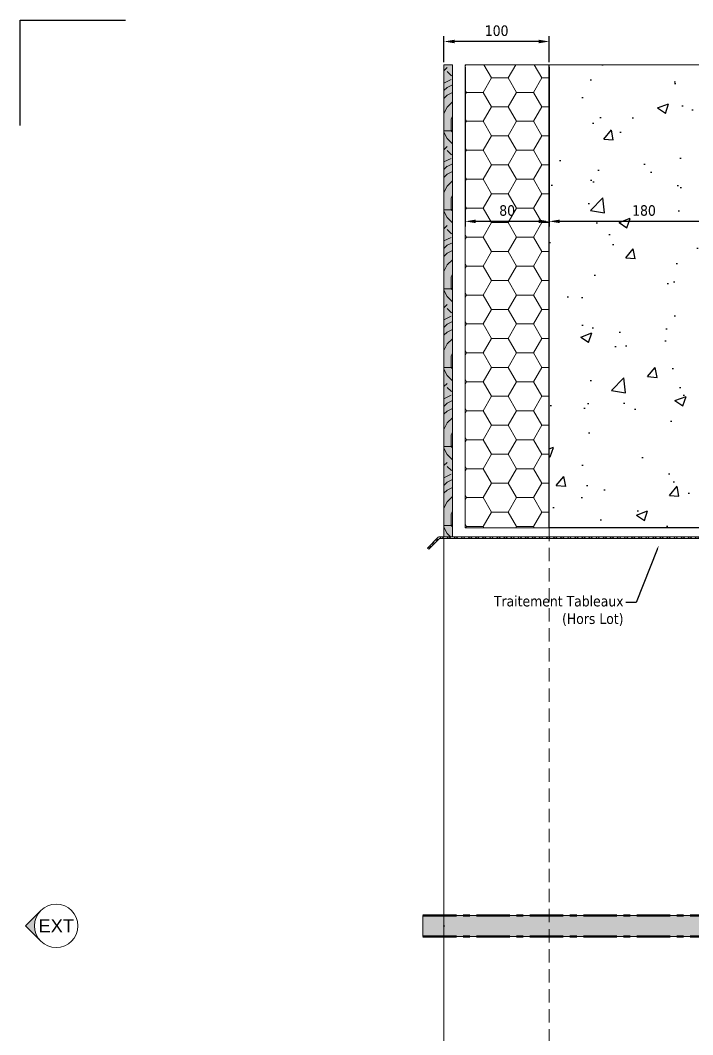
# Model space of a CAD drawing. Header units: millimetres. Extents: x -20000 to 230000, y -17405 to 24510.
# Drawn here: x 94318 to 94956, y -4327 to -3364 of the extents above; entities that cross this region are included whole.
import ezdxf
from ezdxf import colors
from ezdxf.entities.mleader import LeaderData, LeaderLine
from ezdxf.math import Vec2, Vec3

# ---------------------------------------------------------------- set-up
doc = ezdxf.new("R2010")
doc.units = ezdxf.units.MM
doc.header["$PDMODE"] = 35
doc.header["$PDSIZE"] = 0.5
doc.linetypes.add('AXES', pattern=[50.800000000000004, 31.75, -6.35, 6.35, -6.35])
doc.linetypes.add('CACHE', pattern=[9.524999999999999, 6.35, -3.175])
doc.layers.get('0').update_dxf_attribs({"lineweight": 13})
doc.layers.get('Defpoints').update_dxf_attribs({"true_color": 0xc2a584})
doc.layers.add('0 - Invisible', color=43, linetype='Continuous', lineweight=0, plot=False)
doc.layers.add('Intouchable', color=252, linetype='Continuous', lineweight=13, plot=False)
for name, color, linetype, lineweight in [('1 - Aluminium', 150, 'Continuous', 13), ('1 - Axe', 1, 'AXES', 0), ('1 - BETON', 251, 'Continuous', 25), ('1 - Bois', 44, 'Continuous', 13), ('1 - Cotation', 32, 'Continuous', 13), ('1 - INTERROMPU', 253, 'CACHE', 13), ('1 - Isolant', 132, 'Continuous', 13), ('1 - Texte', 7, 'Continuous', 13)]:
    doc.layers.add(name, color=color, linetype=linetype, lineweight=lineweight)
doc.layers.add('1 - Cache', color=7, linetype='Continuous', lineweight=0, true_color=0xffffff)
doc.styles.get("Standard").update_dxf_attribs({"font": 'ARIALUNI.TTF'})
doc.styles.add('Texte Poralu', font='tahomabd.ttf')
doc.dimstyles.new('30 - 1000', dxfattribs={"dimtxt": 10, "dimasz": 10, "dimexe": 5, "dimexo": 2.5, "dimgap": 5, "dimtad": 1, "dimdec": 1, "dimtxsty": 'Texte Poralu', "dimcen": 5, "dimazin": 0, "dimtfac": 1, "dimtdec": 1, "dimtmove": 0, "dimatfit": 3, "dimfxl": 1, "dimarcsym": 0})

# ---------------------------------------------------------------- blocks, each defined once
blk = doc.blocks.new('Cadre centrage dessin')
at = {"layer": 'Defpoints'}
for p, q in [((-682.5, 906.5000000000127), (-582.5, 906.5000000000127)), ((-682.5, 806.5000000000127), (-682.5, 906.5000000000127))]:
    blk.add_line(p, q, dxfattribs=at)
blk = doc.blocks.new('*U797')
at = {"layer": '1 - Isolant'}
h = blk.add_hatch(dxfattribs=at)
h.set_pattern_fill('HONEY', color=256, scale=5, style=0)
h.set_pattern_definition([(0, (-80.00000000000003, 279.9999999999841), (23.8125, 13.748153225), [15.875, -31.75]), (120, (-80.00000000000003, 279.9999999999841), (-23.81249994797095, 13.74815331511695), [15.87499999999995, -31.7499999999999]), (59.99999999999999, (-80.00000000000003, 279.9999999999841), (5.202904551637744e-08, 27.49630654011694), [-31.75, 15.875])])
h.paths.add_polyline_path([(-80, 439.999999999985), (2.694133978409138e-14, 439.999999999985), (1.77635683940025e-15, -9.094947017729282e-13), (-80.00000000000003, -9.094947017729282e-13)])
at = {"layer": '0 - Invisible'}
blk.add_lwpolyline([(-80, 439.999999999985), (2.694133978409138e-14, 439.999999999985)], dxfattribs=at)
at = {"layer": '1 - Isolant'}
blk.add_lwpolyline([(2.694133978409138e-14, 439.999999999985), (0, 0), (0, 0), (1.77635683940025e-15, -9.094947017729282e-13), (-80.00000000000003, -9.094947017729282e-13), (-80, 439.999999999985)], dxfattribs=at)
blk = doc.blocks.new('*U1269')
at = {"layer": '1 - BETON'}
h = blk.add_hatch(dxfattribs=at)
h.set_pattern_fill('CONCRETE', color=256, scale=15, style=0, pattern_type=2)
h.set_pattern_definition([(49.99999999999999, (120.0000000000149, 39.99999999998589), (107.589027390113, -9.412820247389266), [11.25, -123.75]), (355, (120.0000000000149, 39.99999999998589), (-20.81270004195, 112.8288200550018), [9, -99]), (100.4514, (128.965752000015, 39.21559899998589), (86.77640725710323, 103.415931309143), [9.5610285, -105.1713168]), (46.18420000000002, (120.0000000000149, 69.99999999998589), (160.0861572938467, -24.82785214935271), [16.87499999999984, -185.6249999999987]), (96.6356, (133.340511750015, 67.93100394998588), (140.1994058323055, 146.1176806350663), [14.3415432, -157.75695]), (351.1842, (120.0000000000149, 69.99999999998589), (140.1992917700441, 146.1177901387987), [13.5, -148.5]), (21, (135.0000000000149, 62.49999999998589), (89.53605781776925, -60.39283359980082), [11.25, -123.75]), (326.0000000000001, (135.0000000000149, 62.49999999998589), (36.49729978823726, 108.772506757028), [9, -99]), (71.4514, (142.461334950015, 57.4672590999859), (126.0333942872235, 48.37957450649286), [9.5610285, -105.1713168]), (37.50000000000001, (120.0000000000149, 39.99999999998589), (1.8239782975936, 49.93407807469672), [0, -97.8, 0, -100.5, 0, -99.375]), (7.499999999999999, (120.0000000000149, 39.99999999998589), (39.46043061632229, 59.16175678235403), [0, -57.3, 0, -95.55, 0, -37.875]), (327.5, (86.55000000001496, 39.99999999998589), (80.07336542586135, -3.383230760156963), [0, -37.5, 0, -117, 0, -155.25]), (317.5, (71.55000000001498, 39.99999999998589), (87.47792540135794, 15.01574734984766), [0, -48.75, 0, -77.69999999999999, 0, -110.25])])
h.paths.add_polyline_path([(400, 340.0000000000009), (300.000000000015, 439.9999999999859), (-180, 439.9999999999859), (-180, 0), (0, 0), (0, 340.0000000000009)])
at = {"layer": '0 - Invisible'}
blk.add_lwpolyline([(400, 340.0000000000009), (300.000000000015, 439.9999999999859), (-180, 439.9999999999859)], dxfattribs=at)
at = {"layer": '1 - BETON'}
blk.add_lwpolyline([(400, 340.0000000000009), (0, 340.0000000000009), (0, 0), (-180, 0), (-180, 439.9999999999859)], dxfattribs=at)
blk = doc.blocks.new('*U198')
h = blk.add_hatch(color=256)
edge = h.paths.add_edge_path()
edge.add_line((-29.16815472393788, 0), (-14.58407736197061, -14.58407736196894))
edge.add_arc((1.326938559031987e-11, 1.103117597267556e-11), 20.62500000001327, 180.0000000000306, 224.9999999999923, ccw=False)
edge.add_arc((8.125056183416746e-12, -8.900435943814955e-12), 20.62500000000813, 135.0000000000017, 179.9999999999753, ccw=False)
edge.add_line((-14.58407736197061, 14.58407736196894), (-29.16815472393788, 0))
for p, q in [((-14.58407736197061, 14.58407736196894), (-29.16815472393787, 0.001705469134321902)), ((-29.16815472393787, 0.001705469134321902), (-14.58407736196841, -14.58407736197114))]:
    blk.add_line(p, q)
blk.add_circle((0, 0), 20.625)
at = {"insert": (0, 0), "char_height": 12.5, "attachment_point": 5}
blk.add_mtext('EXT', dxfattribs=at)
blk = doc.blocks.new('*D1258')
at = {"layer": 'Defpoints', "color": 0, "lineweight": -2, "transparency": 16777216}
for p, q in [((94820.00002455694, -3408.168358777197), (94820.00002455694, -3559.494146561032)), ((95000.00002455676, -3508.1683587772), (95000.00002455676, -3559.494146561032)), ((94990.00002455676, -3554.494146561032), (94830.00002455694, -3554.494146561032))]:
    blk.add_line(p, q, dxfattribs=at)
at = {"layer": 'Defpoints', "color": 0, "transparency": 16777216}
for p in [(94820.00002455694, -3405.668358777197), (95000.00002455676, -3505.6683587772), (94820.00002455694, -3554.494146561032)]:
    blk.add_point(p, dxfattribs=at)
for points in [[(94830.00002455694, -3552.827479894365), (94830.00002455694, -3556.160813227698), (94820.00002455694, -3554.494146561032)], [(94990.00002455676, -3552.827479894365), (94990.00002455676, -3556.160813227698), (95000.00002455676, -3554.494146561032)]]:
    blk.add_solid(points, dxfattribs=at)
at = {"layer": 'Defpoints', "color": 0, "transparency": 16777216, "insert": (94910.00002455685, -3544.265805392462), "char_height": 10, "attachment_point": 5, "style": 'Texte Poralu'}
blk.add_mtext('180', dxfattribs=at)
blk = doc.blocks.new('*D1260')
at = {"layer": 'Defpoints', "color": 0, "lineweight": -2, "transparency": 16777216}
for p, q in [((94740.00002455694, -3408.168358777198), (94740.00002455694, -3559.494146561047)), ((94820.00002455694, -3408.168358777198), (94820.00002455694, -3559.494146561047)), ((94810.00002455694, -3554.494146561047), (94750.00002455694, -3554.494146561047))]:
    blk.add_line(p, q, dxfattribs=at)
at = {"layer": 'Defpoints', "color": 0, "transparency": 16777216}
for p in [(94740.00002455694, -3405.668358777198), (94820.00002455694, -3405.668358777198), (94740.00002455694, -3554.494146561047)]:
    blk.add_point(p, dxfattribs=at)
for points in [[(94750.00002455694, -3552.82747989438), (94750.00002455694, -3556.160813227713), (94740.00002455694, -3554.494146561047)], [(94810.00002455694, -3552.82747989438), (94810.00002455694, -3556.160813227713), (94820.00002455694, -3554.494146561047)]]:
    blk.add_solid(points, dxfattribs=at)
at = {"layer": 'Defpoints', "color": 0, "transparency": 16777216, "insert": (94780.00002455694, -3544.265805392477), "char_height": 10, "attachment_point": 5, "style": 'Texte Poralu'}
blk.add_mtext('80', dxfattribs=at)
blk = doc.blocks.new('*D1256')
at = {"layer": '1 - Cotation', "color": 0, "lineweight": -2, "transparency": 16777216}
for p, q in [((94720.00002455694, -3403.168358777197), (94720.00002455694, -3378.661234650936)), ((94820.00002455694, -3403.168358777199), (94820.00002455694, -3378.661234650936)), ((94810.00002455694, -3383.661234650936), (94730.00002455694, -3383.661234650936))]:
    blk.add_line(p, q, dxfattribs=at)
at = {"layer": '1 - Cotation', "color": 0, "transparency": 16777216}
for points in [[(94730.00002455694, -3381.994567984269), (94730.00002455694, -3385.327901317602), (94720.00002455694, -3383.661234650936)], [(94810.00002455694, -3381.994567984269), (94810.00002455694, -3385.327901317602), (94820.00002455694, -3383.661234650936)]]:
    blk.add_solid(points, dxfattribs=at)
at = {"layer": 'Defpoints', "color": 0, "transparency": 16777216}
for p in [(94720.00002455694, -3383.661234650936), (94720.00002455694, -3405.668358777197), (94820.00002455694, -3405.668358777199)]:
    blk.add_point(p, dxfattribs=at)
at = {"layer": '1 - Cotation', "color": 0, "transparency": 16777216, "insert": (94770.00002455694, -3373.456399190895), "char_height": 10, "attachment_point": 5, "style": 'Texte Poralu'}
blk.add_mtext('100', dxfattribs=at)
blk = doc.blocks.new('*U839')
at = {"layer": '1 - Cache'}
blk.add_hatch(color=256, dxfattribs=at).paths.add_polyline_path([(-20, -10), (419.999999999899, -10), (419.999999999899, 10), (-20, 10)])
at = {"layer": '0 - Invisible'}
blk.add_lwpolyline([(-20, -10), (419.999999999899, -10), (419.999999999899, 10), (-20, 10)], close=True, dxfattribs=at)
for p in [(0, 0), (399.999999999899, 0)]:
    blk.add_point(p, dxfattribs=at)
at = {"layer": '1 - Axe', "lineweight": 50}
for p, q in [((-20, 10), (419.999999999899, 10)), ((-20, -10), (419.999999999899, -10))]:
    blk.add_line(p, q, dxfattribs=at)
blk = doc.blocks.new('*U831')
at = {"layer": '1 - Aluminium'}
h = blk.add_hatch(dxfattribs=at)
h.set_pattern_fill('ANSI32', color=256, scale=0.5, angle=90, style=0)
h.set_pattern_definition([(135, (-295.6066017177927, -10.16726188958273), (-3.367596045400933, -3.367596045400933), []), (135, (-295.6066017177927, -7.922196889579936), (-3.367596045400933, -3.367596045400933), [])])
edge = h.paths.add_edge_path()
edge.add_line((0, 1.5), (0, 0))
edge.add_line((0, 0), (-284.3786796564291, 0))
edge.add_line((-284.3786796564291, 0), (-294.5459415460118, -10.16726188958273))
edge.add_line((-294.5459415460118, -10.16726188958273), (-295.6066017177927, -9.106601717801821))
edge.add_line((-295.6066017177927, -9.106601717801821), (-285.43933982821, 1.06066017178091))
edge.add_arc((-284.378679656431, -7.696066006701585e-13), 1.500000000000757, 89.99999999992838, 134.9999999999286, ccw=False)
edge.add_line((-284.3786796564291, 1.5), (0, 1.5))
blk.add_lwpolyline([(0, 1.5), (0, 0), (0, 0, -0.414213562373095), (0, 0), (-284.3786796564291, 0), (-294.5459415460118, -10.16726188958273), (-295.6066017177927, -9.106601717801821), (-285.43933982821, 1.06066017178091, -0.198912367379658), (-284.3786796564291, 1.5), (0, 1.5)], format="xyb", close=True, dxfattribs=at)
blk = doc.blocks.new('*U832')
at = {"layer": '1 - Bois'}
h = blk.add_hatch(dxfattribs=at)
h.set_pattern_fill('352', color=256, scale=75, style=0, pattern_type=2)
h.set_pattern_definition([(0, (449.7499999999858, -17), (75, 75), [22.5, -52.5]), (0, (449.7499999999858, -13.25), (75, 75), [22.5, -52.5]), (0, (453.4999999999858, -5.75), (75, 75), [15, -60]), (0, (457.2499999999858, 1.75), (75, 75), [11.25, -63.75]), (0, (457.2499999999858, 9.25), (75, 75), [7.5, -67.5]), (0, (438.4999999999858, 16.75), (75, 75), [3.75, -18.75, 3.75, -48.75]), (0, (449.7499999999858, 20.5), (75, 75), [3.75, -30, 11.25, -30]), (0, (464.7499999999858, 24.25), (75, 75), [3.75, -3.75, 3.75, -63.75]), (0, (460.9999999999858, 28), (75, 75), [3.75, -71.25]), (0, (457.2499999999858, 35.5), (75, 75), [11.25, -63.75]), (0, (457.2499999999858, 43), (75, 75), [15, -60]), (0, (453.4999999999858, 50.5), (75, 75), [18.75, -22.5, 3.75, -30]), (90, (423.4999999999858, 5.5), (-74.99999999999999, 75), [3.75, -7.5, 18.75, -45]), (90, (427.2499999999858, 13), (-74.99999999999999, 75), [3.75, -3.75, 11.25, -56.25]), (90, (430.9999999999858, 43), (-74.99999999999999, 75), [7.5, -67.5]), (90, (434.7499999999858, 13), (-74.99999999999999, 75), [15, -22.5, 3.75, -33.75]), (90, (438.4999999999858, 54.25), (-74.99999999999999, 75), [3.75, -71.25]), (90, (442.2499999999858, 16.75), (-74.99999999999999, 75), [11.25, -63.75]), (90, (449.7499999999858, 20.5), (-74.99999999999999, 75), [7.5, -67.5]), (90, (457.2499999999858, 20.5), (-74.99999999999999, 75), [3.75, -11.25, 11.25, -48.75]), (90, (460.9999999999858, 24.25), (-74.99999999999999, 75), [3.75, -71.25]), (90, (464.7499999999858, 9.25), (-74.99999999999999, 75), [10.5, -64.5]), (90, (468.4999999999858, -5.75), (-74.99999999999999, 75), [7.5, -67.5]), (90, (475.9999999999858, 24.25), (-74.99999999999999, 75), [3.75, -71.25]), (90, (483.4999999999858, 20.5), (-74.99999999999999, 75), [11.25, -63.75]), (90, (490.9999999999858, 20.5), (-74.99999999999999, 75), [11.25, -63.75]), (45, (479.7499999999858, -9.5), (8.326672684688674e-15, 75.00000000142686), [5.30325, -5.30325, 5.30325, -90.15626715]), (45, (464.7499999999858, 9.25), (8.326672684688674e-15, 75.00000000142686), [10.6065, -95.45951715]), (45, (434.7499999999858, 46.75), (8.326672684688674e-15, 75.00000000142686), [10.6065, -95.45951715]), (45, (449.7499999999858, 28), (8.326672684688674e-15, 75.00000000142686), [10.6065, -95.45951715]), (45, (453.4999999999858, 13), (8.326672684688674e-15, 75.00000000142686), [10.6065, -95.45951715]), (45, (475.9999999999858, -2), (8.326672684688674e-15, 75.00000000142686), [10.6065, -95.45951715]), (45, (468.4999999999858, 1.75), (8.326672684688674e-15, 75.00000000142686), [15.9099, -90.15611715]), (45, (445.9999999999858, 35.5), (8.326672684688674e-15, 75.00000000142686), [5.30325, -100.76276715]), (45, (442.2499999999858, 43), (8.326672684688674e-15, 75.00000000142686), [5.30325, -100.76276715]), (45, (472.2499999999858, 43), (8.326672684688674e-15, 75.00000000142686), [5.30325, -100.76276715]), (45, (442.2499999999858, 5.5), (8.326672684688674e-15, 75.00000000142686), [5.30325, -100.76276715]), (45, (483.4999999999858, 31.75), (8.326672684688674e-15, 75.00000000142686), [5.30325, -100.76276715]), (45, (457.2499999999858, 24.25), (8.326672684688674e-15, 75.00000000142686), [5.30325, -100.76276715]), (45, (464.7499999999858, 31.75), (8.326672684688674e-15, 75.00000000142686), [5.30325, -100.76276715]), (135, (460.9999999999858, 16.75), (-75.00000000142686, 8.326672684688674e-15), [5.30325, -5.30325, 15.9099, -79.54961714999999]), (135, (472.2499999999858, 16.75), (-75.00000000142686, 8.326672684688674e-15), [5.30325, -100.76276715]), (135, (472.2499999999858, -9.5), (-75.00000000142686, 8.326672684688674e-15), [5.30325, -100.76276715]), (135, (457.2499999999858, 9.25), (-75.00000000142686, 8.326672684688674e-15), [5.30325, -100.76276715]), (135, (468.4999999999858, 24.25), (-75.00000000142686, 8.326672684688674e-15), [5.30325, -100.76276715]), (135, (449.7499999999858, 5.5), (-75.00000000142686, 8.326672684688674e-15), [5.30325, -100.76276715]), (135, (479.7499999999858, 5.5), (-75.00000000142686, 8.326672684688674e-15), [5.30325, -100.76276715]), (135, (427.2499999999858, -17), (-75.00000000142686, 8.326672684688674e-15), [5.30325, -100.76276715]), (135, (430.9999999999858, -13.25), (-75.00000000142686, 8.326672684688674e-15), [10.6065, -95.45951715]), (135, (434.7499999999858, -9.5), (-75.00000000142686, 8.326672684688674e-15), [10.6065, -95.45951715]), (135, (442.2499999999858, -9.5), (-75.00000000142686, 8.326672684688674e-15), [10.6065, -95.45951715]), (135, (445.9999999999858, -2), (-75.00000000142686, 8.326672684688674e-15), [10.6065, -95.45951715]), (135, (475.9999999999858, 28), (-75.00000000142686, 8.326672684688674e-15), [10.6065, -95.45951715]), (135, (490.9999999999858, -9.5), (-75.00000000142686, 8.326672684688674e-15), [10.6065, -95.45951715]), (135, (494.7499999999858, 50.5), (-75.00000000142686, 8.326672684688674e-15), [10.6065, -95.45951715]), (135, (494.7499999999858, 43), (-75.00000000142686, 8.326672684688674e-15), [10.6065, -95.45951715]), (135, (487.2499999999858, 39.25), (-75.00000000142686, 8.326672684688674e-15), [10.6065, -95.45951715]), (135, (434.7499999999858, 39.25), (-75.00000000142686, 8.326672684688674e-15), [15.9099, -90.15611715]), (135, (483.4999999999858, 31.75), (-75.00000000142686, 8.326672684688674e-15), [15.9099, -90.15611715]), (26.56505119999999, (442.2499999999858, 54.25), (75.00000000000706, 3.000483611570459e-08), [8.385, -159.320098275]), (26.56505119999999, (442.2499999999858, 16.75), (75.00000000000706, 3.000483611570459e-08), [8.385, -159.320098275]), (26.56505119999999, (449.7499999999858, 39.25), (75.00000000000706, 3.000483611570459e-08), [8.385, -159.320098275]), (26.56505119999999, (472.2499999999858, -13.25), (75.00000000000706, 3.000483611570459e-08), [8.385, -159.320098275]), (26.56505119999999, (468.4999999999858, -5.75), (75.00000000000706, 3.000483611570459e-08), [8.385, -159.320098275]), (26.56505119999999, (445.9999999999858, 9.25), (75.00000000000706, 3.000483611570459e-08), [8.385, -159.320098275]), (26.56505119999999, (445.9999999999858, 46.75), (75.00000000000706, 3.000483611570459e-08), [8.385, -159.320098275]), (26.56505119999999, (468.4999999999858, 24.25), (75.00000000000706, 3.000483611570459e-08), [16.77, -150.935098275]), (63.43494882, (468.4999999999858, 35.5), (3.824898731075166e-09, 75.00000000000705), [8.384999999999982, -159.3200982749997]), (63.43494882, (479.7499999999858, 13), (3.824898731075166e-09, 75.00000000000705), [8.384999999999982, -159.3200982749997]), (63.43494882, (442.2499999999858, 28), (3.824898731075166e-09, 75.00000000000705), [8.384999999999982, -159.3200982749997]), (63.43494882, (427.2499999999858, 31.75), (3.824898731075166e-09, 75.00000000000705), [8.384999999999982, -159.3200982749997]), (63.43494882, (472.2499999999858, 16.75), (3.824898731075166e-09, 75.00000000000705), [8.384999999999982, -159.3200982749997]), (63.43494882, (464.7499999999858, 16.75), (3.824898731075166e-09, 75.00000000000705), [8.384999999999982, -159.3200982749997]), (63.43494882, (434.7499999999858, 28), (3.824898731075166e-09, 75.00000000000705), [16.76999999999996, -150.9350982749997]), (63.43494882, (490.9999999999858, 1.75), (3.824898731075166e-09, 75.00000000000705), [16.76999999999996, -150.9350982749997]), (63.43494882, (483.4999999999858, 5.5), (3.824898731075166e-09, 75.00000000000705), [16.76999999999996, -150.9350982749997]), (116.5650512, (423.4999999999858, -5.75), (-3.000486109572265e-08, 75.00000000000705), [8.384999999999982, -159.3200982749997]), (116.5650512, (423.4999999999858, 35.5), (-3.000486109572265e-08, 75.00000000000705), [8.384999999999982, -159.3200982749997]), (116.5650512, (438.4999999999858, -17), (-3.000486109572265e-08, 75.00000000000705), [8.384999999999982, -159.3200982749997]), (116.5650512, (430.9999999999858, 50.5), (-3.000486109572265e-08, 75.00000000000705), [8.384999999999982, -159.3200982749997]), (116.5650512, (438.4999999999858, 5.5), (-3.000486109572265e-08, 75.00000000000705), [8.384999999999982, -159.3200982749997]), (116.5650512, (453.4999999999858, 13), (-3.000486109572265e-08, 75.00000000000705), [8.384999999999982, -159.3200982749997]), (116.5650512, (460.9999999999858, 28), (-3.000486109572265e-08, 75.00000000000705), [8.384999999999982, -159.3200982749997]), (116.5650512, (427.2499999999858, -2), (2.408598827469133e-05, 75.00001205800363), [8.384999999999982, -159.3200982749997]), (116.5650512, (445.9999999999858, 9.25), (-3.000486109572265e-08, 75.00000000000705), [8.384999999999982, -159.3200982749997]), (116.5650512, (468.4999999999858, 1.75), (-3.000486109572265e-08, 75.00000000000705), [8.384999999999982, -159.3200982749997]), (116.5650512, (475.9999999999858, 9.25), (-3.000486109572265e-08, 75.00000000000705), [8.384999999999982, -159.3200982749997]), (116.5650512, (490.9999999999858, 31.75), (-3.000486109572265e-08, 75.00000000000705), [8.384999999999982, -159.3200982749997]), (116.5650512, (434.7499999999858, 54.25), (-3.000486109572265e-08, 75.00000000000705), [8.384999999999982, -159.3200982749997]), (116.5650512, (423.4999999999858, 50.5), (-3.000486109572265e-08, 75.00000000000705), [16.76999999999996, -150.9350982749997]), (116.5650512, (434.7499999999858, -2), (-3.000486109572265e-08, 75.00000000000705), [16.76999999999996, -150.9350982749997]), (153.43494882, (423.4999999999858, -13.25), (-75.00000000000705, 3.82492371109322e-09), [8.385, -159.320098275]), (153.43494882, (487.2499999999858, -17), (-75.00000000000705, 3.82492371109322e-09), [8.385, -159.320098275]), (153.43494882, (483.4999999999858, 20.5), (-75.00000000000705, 3.82492371109322e-09), [8.385, -159.320098275]), (153.43494882, (453.4999999999858, -5.75), (-75.00000000000705, 3.82492371109322e-09), [8.385, -159.320098275]), (153.43494882, (449.7499999999858, -13.25), (-75.00000000000705, 3.82492371109322e-09), [8.385, -159.320098275]), (153.43494882, (457.2499999999858, 1.75), (-75.00000000000705, 3.82492371109322e-09), [8.385, -159.320098275]), (153.43494882, (479.7499999999858, 46.75), (-75.00000000000705, 3.82492371109322e-09), [8.385, -159.320098275]), (153.43494882, (487.2499999999858, 50.5), (-75.00000000000705, 3.82492371109322e-09), [16.77, -150.935098275])])
h.paths.add_polyline_path([(0, 0), (448.4999999999858, 0), (448.4999999999858, 8), (0, 8)])
at = {"layer": '1 - Cache'}
h = blk.add_hatch(color=256, dxfattribs=at)
h.dxf.hatch_style = 2
h.paths.add_polyline_path([(0, 0), (448.4999999999858, 0), (448.4999999999858, 8), (0, 8)])
at = {"layer": '1 - Bois'}
blk.add_lwpolyline([(0, 0), (448.4999999999858, 0), (448.4999999999858, 8), (0, 8)], close=True, dxfattribs=at)

msp = doc.modelspace()

# ---------------------------------------------------------------- linework, layer by layer
at = {"layer": '1 - Bois'}
msp.add_line((94720.00002455694, -3855.668358777183), (94720.00002455692, -4669.267790659867), dxfattribs=at)
at = {"layer": '1 - INTERROMPU', "ltscale": 2}
msp.add_line((94820.00002455694, -3845.668358777183), (94820.00002455688, -4659.267790659872), dxfattribs=at)

# ---------------------------------------------------------------- block references
at = {"rotation": 270}
msp.add_blockref('*U832', (94720.00002455694, -3405.668358777197), dxfattribs=at)
for name, p in [('*U797', (94820.00002455694, -3845.668358777183)), ('*U1269', (95000.00002455694, -3845.668358777183)), ('*U831', (95000.00002455692, -3855.668358777183)), ('*U198', (94351.66815472394, -4223.714663780648)), ('*U839', (94720.00002455692, -4223.718074718916))]:
    msp.add_blockref(name, p)
at = {"layer": 'Intouchable'}
msp.add_blockref('Cadre centrage dessin', (95000, -4270.003379446438), dxfattribs=at)

# ---------------------------------------------------------------- dimensions: what is measured, and where the dimension line sits
at = {"layer": '1 - Cotation'}
dim = msp.add_linear_dim(base=(94720.00002455694, -3383.661234650936), p1=(94820.00002455694, -3405.668358777199), p2=(94720.00002455694, -3405.668358777197), dimstyle='30 - 1000', dxfattribs=at)
dim.commit()
dim.dimension.update_dxf_attribs({"geometry": '*D1256', "text_midpoint": (94770.00002455694, -3373.456399190895)})
at = {"layer": 'Defpoints'}
for base, p1, p2, picture, middle in [((94740.00002455694, -3554.494146561047), (94820.00002455694, -3405.668358777198), (94740.00002455694, -3405.668358777198), '*D1260', (94780.00002455694, -3544.265805392477)), ((94820.00002455694, -3554.494146561032), (95000.00002455676, -3505.6683587772), (94820.00002455694, -3405.668358777197), '*D1258', (94910.00002455685, -3544.265805392462))]:
    dim = msp.add_linear_dim(base=base, p1=p1, p2=p2, dimstyle='30 - 1000', dxfattribs=at)
    dim.commit()
    dim.dimension.update_dxf_attribs({"geometry": picture, "text_midpoint": middle})

# ---------------------------------------------------------------- leaders
at = {"layer": '1 - Texte'}
ml = msp.add_multileader_mtext('Standard', dxfattribs=at)
ml.set_content('Traitement Tableaux\\P(Hors Lot)', color=256, style='Texte Poralu')
ml.set_leader_properties()
ml.build(insert=Vec2(0, 0))
ml.multileader.update_dxf_attribs({"dogleg_length": 10})
ctx = ml.context
ctx.base_point, ctx.char_height, ctx.plane_origin = Vec3(94745.06220833275, -3916.641012462962), 10, Vec3(94831.79862753939, -3978.113023724316)
ctx.text_align_type = 2
notes = []
notes.append((ctx, [(0, (1, 1, 0), (94902.58806461212, -3916.641012462962), (-1, 0), 10, [(0, [(94924.02451449743, -3862.368394381336)], 0, [])])]))
ctx.mtext.insert, ctx.mtext.alignment, ctx.mtext.flow_direction = Vec3(94890.58806461212, -3910.2575336181), 3, 5
for ctx, leaders in notes:
    for number, flags, end, landing, length, lines in leaders:
        leader = LeaderData()
        leader.index, (leader.has_last_leader_line, leader.has_dogleg_vector, leader.attachment_direction) = number, flags
        leader.last_leader_point, leader.dogleg_vector, leader.dogleg_length = Vec3(end), Vec3(landing), length
        for number, points, colour, breaks in lines:
            line = LeaderLine()
            line.index, line.vertices, line.color, line.breaks = number, Vec3.list(points), colors.encode_raw_color(colour), breaks
            leader.lines.append(line)
        ctx.leaders.append(leader)

doc.saveas('drawing.dxf')
